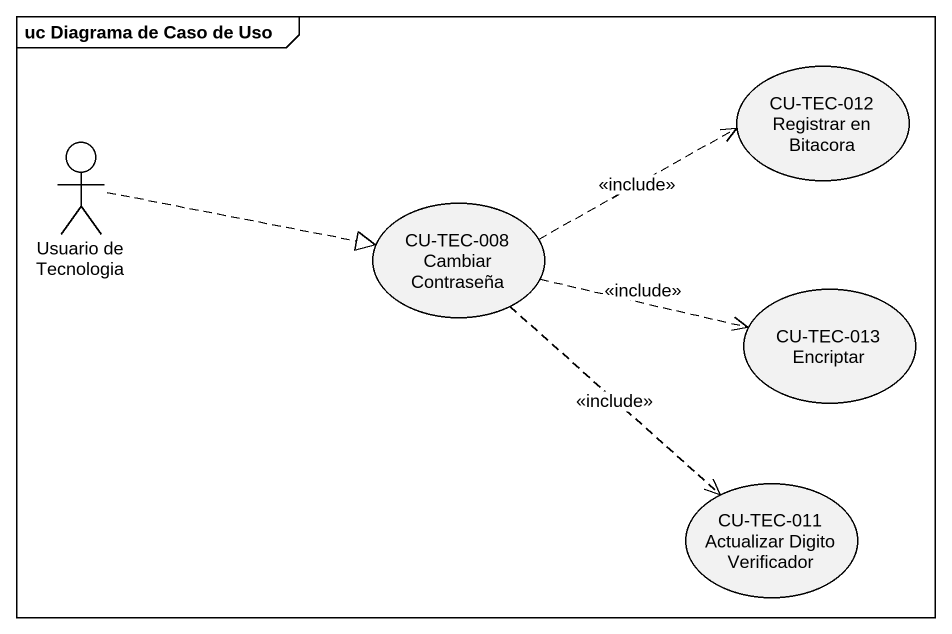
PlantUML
@startuml
mainframe uc Diagrama de Caso de Uso
usecase "CU-TEC-012 Registrar en Bitacora" as CU_TEC_012_Registrar_en
actor "Usuario de Tecnologia" as Usuario_de_Tecnologia
usecase "CU-TEC-008 Cambiar Contraseña" as CU_TEC_008_Cambiar
usecase "CU-TEC-013 Encriptar" as CU_TEC_013_Encriptar
usecase "CU-TEC-011 Actualizar Digito Verificador" as CU_TEC_011_Actualizar
Usuario_de_Tecnologia .right.|> CU_TEC_008_Cambiar
CU_TEC_008_Cambiar .right.> CU_TEC_012_Registrar_en : <<include>>
CU_TEC_008_Cambiar .right.> CU_TEC_013_Encriptar : <<include>>
CU_TEC_008_Cambiar ..> CU_TEC_011_Actualizar : <<include>>
@enduml
